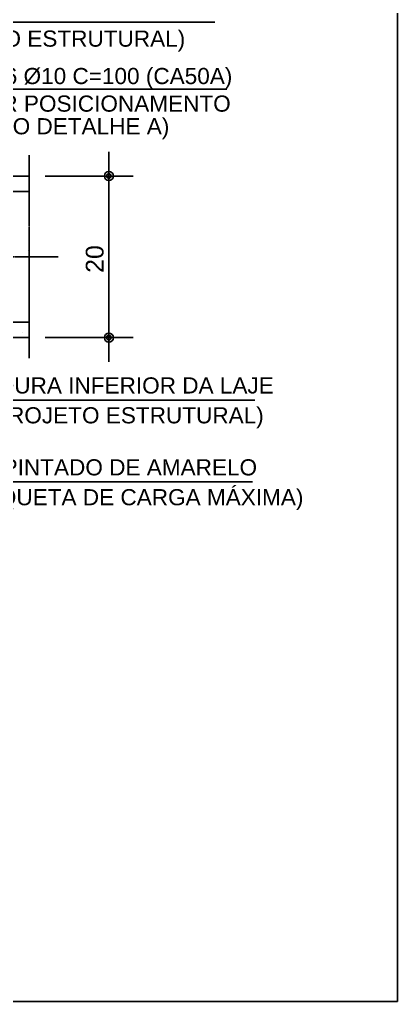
# Model space of a CAD drawing. Extents: x 0 to 5945, y 0 to 4205.
# Drawn here: x 4643 to 4877, y 923 to 1530 of the extents above; entities that cross this region are included whole.
import ezdxf

# ---------------------------------------------------------------- set-up
doc = ezdxf.new("R2010")
doc.units = 0
doc.header["$MEASUREMENT"] = 0
doc.linetypes.add('ESTILO_TQS_0007', pattern=[2.1, 1.5, -0.2, 0.2, -0.2])
for name, color, linetype in [('MTH-230', 1, 'CONTINUOUS'), ('MTH-COTAS7', 31, 'CONTINUOUS'), ('MTH-EIXO-217', 8, 'CONTINUOUS'), ('MTH-LINHA-CORTE', 5, 'CONTINUOUS'), ('MTH-LINHAS-GERAIS', 7, 'CONTINUOUS'), ('MTH-SIMB_COTA', 3, 'CONTINUOUS'), ('MTH-TIT1-PILAR', 5, 'CONTINUOUS')]:
    doc.layers.add(name, color=color, linetype=linetype)
doc.styles.add('TQS_ARIAL', font='arial.ttf')

msp = doc.modelspace()

# ---------------------------------------------------------------- linework, layer by layer
at = {"layer": 'MTH-230', "linetype": 'Continuous'}
for p, q in [((4608.230394, 1487.41584), (4771.255524, 1487.41584)), ((4643.466727, 1433.522468), (4643.424558, 1433.549333)), ((4648.922325, 1430.046869), (4648.922325, 1430.046869)), ((4648.922325, 1418.819166), (4648.922325, 1418.819166)), ((4648.922325, 1418.819166), (4648.922325, 1418.819166)), ((4648.922325, 1418.819166), (4648.922325, 1418.819166)), ((4648.922325, 1414.170492), (4648.922325, 1414.170492)), ((4648.922325, 1414.170492), (4648.922325, 1414.170492)), ((4648.922325, 1403.270135), (4648.922325, 1403.270135)), ((4648.922325, 1398.604391), (4648.922325, 1398.604391)), ((4648.922325, 1398.294116), (4648.922325, 1398.294116)), ((4648.922325, 1398.294116), (4648.922325, 1398.294116)), ((4648.200429, 1387.644455), (4648.240096, 1387.674894)), ((4648.922325, 1387.094333), (4648.922325, 1387.094333)), ((4648.922325, 1387.094333), (4648.922325, 1387.094333)), ((4648.922325, 1387.094333), (4648.922325, 1387.094333)), ((4647.481176, 1383.335853), (4647.439006, 1383.362718)), ((4648.922325, 1382.41774), (4648.922325, 1382.41774)), ((4648.922325, 1382.41774), (4648.922325, 1382.41774)), ((4648.922325, 1380.500444), (4648.922325, 1380.500444)), ((4648.922325, 1366.541363), (4648.922325, 1366.541363)), ((4648.922325, 1366.541363), (4648.922325, 1366.541363)), ((4648.922325, 1366.541363), (4648.922325, 1366.541363)), ((4648.922325, 1361.601743), (4648.922325, 1361.601743)), ((4648.922325, 1358.80672), (4648.922325, 1358.80672)), ((4648.922325, 1355.369501), (4648.922325, 1355.369501)), ((4648.922325, 1355.369501), (4648.922325, 1355.369501)), ((4648.922325, 1355.369501), (4648.922325, 1355.369501)), ((4648.922325, 1350.664987), (4648.922325, 1350.664987)), ((4648.922325, 1350.664987), (4648.922325, 1350.664987)), ((4648.922325, 1350.664987), (4648.922325, 1350.664987)), ((4647.180486, 1342.683775), (4647.230058, 1342.690301)), ((4644.761976, 1336.471548), (4644.801644, 1336.501986)), ((4648.922325, 1334.788611), (4648.922325, 1334.788611)), ((4648.922325, 1334.788611), (4648.922325, 1334.788611)), ((4648.922325, 1334.788611), (4648.922325, 1334.788611))]:
    msp.add_line(p, q, dxfattribs=at)
msp.add_lwpolyline([(4181.663973, 1690.966414), (4876.890483, 1690.966414), (4876.890483, 922.725345), (4181.663973, 922.725345), (4181.663973, 1690.966414)], dxfattribs=at)
at = {"layer": 'MTH-COTAS7', "linetype": 'Continuous'}
for p, q in [((4698.260679, 1318.595606), (4698.260679, 1448.595606)), ((4658.922325, 1433.595606), (4713.260679, 1433.595606)), ((4658.922325, 1333.595606), (4713.260679, 1333.595606))]:
    msp.add_line(p, q, dxfattribs=at)
for points in [[(4763.817393, 1528.803207), (4522.938578, 1528.803207), (4495.627761, 1429.368432), (4498.020385, 1446.704099), (4495.627761, 1429.368432), (4502.425659, 1445.494143)], [(4788.652194, 1294.958661), (4585.222349, 1294.958661), (4561.325098, 1335.266337), (4572.138235, 1321.506756), (4561.325098, 1335.266337), (4568.208544, 1319.176957)], [(4787.290843, 1244.261083), (4563.237698, 1244.261083), (4512.606148, 1289.009552), (4527.119352, 1279.231162), (4512.606148, 1289.009552), (4524.093993, 1275.808059)]]:
    msp.add_lwpolyline(points, dxfattribs=at)
at = {"layer": 'MTH-EIXO-217', "linetype": 'ESTILO_TQS_0007'}
for p, q in [((4648.922325, 1320.762604), (4648.922325, 1446.428609)), ((4666.837565, 1383.595606), (4274.449601, 1383.595606))]:
    msp.add_line(p, q, dxfattribs=at)
at = {"layer": 'MTH-LINHAS-GERAIS', "linetype": 'Continuous'}
for p, q in [((4348.922325, 1433.595606), (4648.922325, 1433.595606)), ((4348.922325, 1333.595606), (4648.922325, 1333.595606))]:
    msp.add_line(p, q, dxfattribs=at)
at = {"layer": 'MTH-SIMB_COTA', "linetype": 'Continuous'}
for centre, radius in [((4698.260679, 1433.595606), 2.8), ((4698.260679, 1433.595606), 1.4), ((4698.260679, 1333.595606), 2.8), ((4698.260679, 1333.595606), 1.4)]:
    msp.add_circle(centre, radius, dxfattribs=at)
at = {"layer": 'MTH-TIT1-PILAR', "linetype": 'Continuous'}
for p, q in [((4348.922325, 1424.095606), (4648.922325, 1424.095606)), ((4348.922325, 1343.095606), (4648.922325, 1343.095606))]:
    msp.add_line(p, q, dxfattribs=at)

# ---------------------------------------------------------------- texts
at = {"layer": 'MTH-COTAS7', "linetype": 'Continuous', "style": 'TQS_ARIAL'}
msp.add_text('20', height=11, rotation=90, dxfattribs=at).set_placement((4694.960679, 1373.695606))
at = {"layer": 'MTH-LINHA-CORTE', "linetype": 'Continuous', "style": 'TQS_ARIAL'}
for s, p in [('(VER PROJETO ESTRUTURAL)', (4540.655539, 1513.669083)), ('N2 6 %%c10 C=100 (CA50A)', (4612.060494, 1490.509428)), ('(VER POSICIONAMENTO', (4608.411388, 1473.441708)), ('NO DETALHE A)', (4628.610382, 1459.42608)), ('ARMADURA INFERIOR DA LAJE', (4589.269725, 1298.987155)), ('(VER PROJETO ESTRUTURAL)', (4589.269725, 1280.498389)), ('GANCHO PINTADO DE AMARELO', (4567.285074, 1248.289577)), ('(COM ETIQUETA DE CARGA MÁXIMA)', (4567.285074, 1229.800812))]:
    msp.add_text(s, height=10, dxfattribs=at).set_placement(p)

doc.saveas('drawing.dxf')
